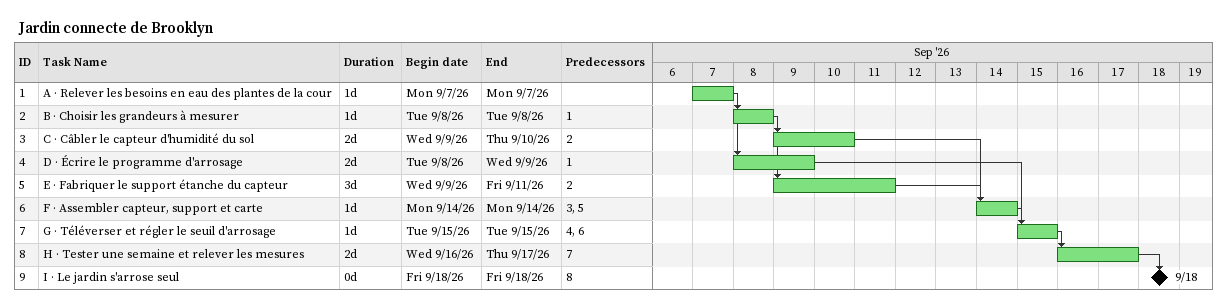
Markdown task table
Jardin connecte de Brooklyn

| ID | Task | Duration | Start | Finish | Predecessors |
|---|---|---|---|---|---|
| 1 | A · Relever les besoins en eau des plantes de la cour | 1d | 2026-09-07 | 2026-09-07 |  |
| 2 | B · Choisir les grandeurs à mesurer | 1d | 2026-09-08 | 2026-09-08 | 1 |
| 3 | C · Câbler le capteur d'humidité du sol | 2d | 2026-09-09 | 2026-09-10 | 2 |
| 4 | D · Écrire le programme d'arrosage | 2d | 2026-09-08 | 2026-09-09 | 1 |
| 5 | E · Fabriquer le support étanche du capteur | 3d | 2026-09-09 | 2026-09-11 | 2 |
| 6 | F · Assembler capteur, support et carte | 1d | 2026-09-14 | 2026-09-14 | 3, 5 |
| 7 | G · Téléverser et régler le seuil d'arrosage | 1d | 2026-09-15 | 2026-09-15 | 4, 6 |
| 8 | H · Tester une semaine et relever les mesures | 2d | 2026-09-16 | 2026-09-17 | 7 |
| 9 | I · Le jardin s'arrose seul | 0d | 2026-09-18 | 2026-09-18 | 8 |
